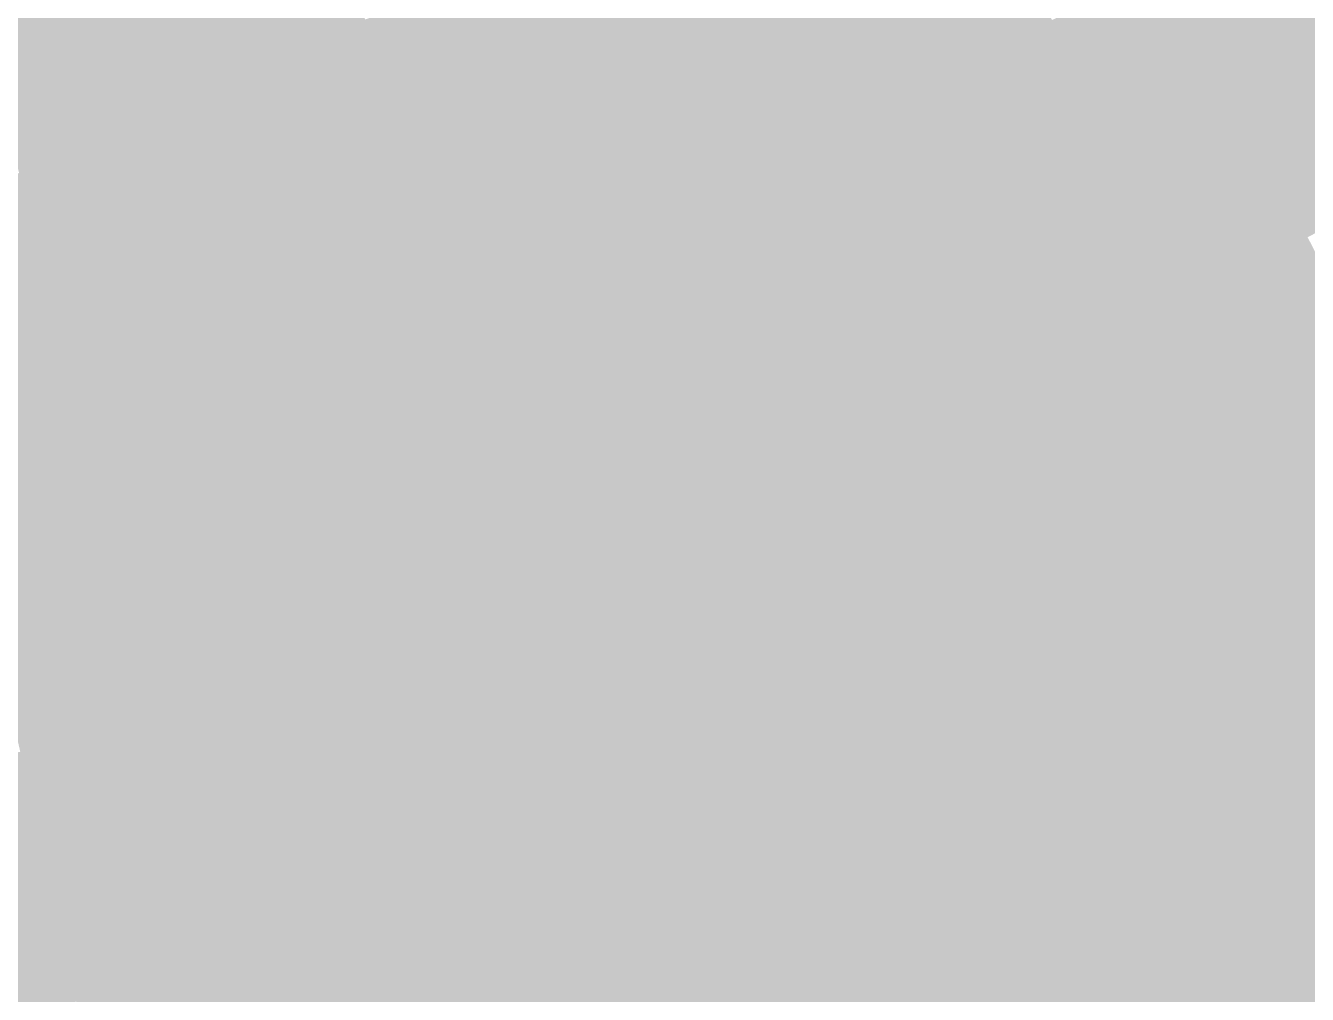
# Model space of a CAD drawing. Header units: inches. Extents: x -266 to 784, y -170 to 213.
# Drawn here: x 24.43 to 49.45, y -113.04 to -94.12 of the extents above; entities that cross this region are included whole.
import ezdxf

# ---------------------------------------------------------------- set-up
doc = ezdxf.new("R2010")
doc.units = ezdxf.units.IN
doc.header["$MEASUREMENT"] = 0

msp = doc.modelspace()

# ---------------------------------------------------------------- linework, layer by layer
at = {"color": 201, "true_color": 0xec46fe}
msp.add_solid([(40.929373, -92.335185), (41.334614, -93.249395), (38.651027, -93.311833), (39.03371, -94.235712)], dxfattribs=at)
at = {"color": 211, "true_color": 0xf14dfe}
msp.add_solid([(43.61062, -92.206908), (44.038175, -93.110897), (41.334614, -93.249395), (41.739855, -94.163605)], dxfattribs=at)
at = {"color": 6, "true_color": 0xe13aff}
msp.add_solid([(35.629609, -92.366287), (35.989504, -93.29928), (33.352095, -93.212862), (33.688985, -94.154407)], dxfattribs=at)
at = {"color": 201, "true_color": 0xe640fe}
msp.add_solid([(38.268343, -92.387953), (38.651027, -93.311833), (35.989504, -93.29928), (36.349399, -94.232273)], dxfattribs=at)
at = {"color": 200, "true_color": 0xd02dff}
msp.add_solid([(28.157614, -92.823213), (28.447898, -93.780153), (25.871137, -93.486278), (26.13785, -94.450054)], dxfattribs=at)
at = {"color": 211, "true_color": 0xfa60fe}
msp.add_solid([(49.496657, -92.601733), (49.968054, -93.483654), (47.20919, -93.788552), (47.658801, -94.681776)], dxfattribs=at)
at = {"color": 200, "true_color": 0xd633ff}
msp.add_solid([(30.740811, -93.053762), (31.054492, -94.00329), (28.447898, -93.780153), (28.738183, -94.737093)], dxfattribs=at)
at = {"color": 211, "true_color": 0xf65afe}
msp.add_solid([(46.759578, -92.895327), (47.20919, -93.788552), (44.46573, -94.014886), (44.893285, -94.918876)], dxfattribs=at)
at = {"color": 200, "true_color": 0xdc3aff}
msp.add_solid([(33.352095, -93.212862), (33.688985, -94.154407), (31.054492, -94.00329), (31.368174, -94.952818)], dxfattribs=at)
at = {"color": 201, "true_color": 0xe240fe}
msp.add_solid([(35.989504, -93.29928), (36.349399, -94.232273), (33.688985, -94.154407), (34.025875, -95.095951)], dxfattribs=at)
at = {"color": 201, "true_color": 0xe746fe}
msp.add_solid([(38.651027, -93.311833), (39.03371, -94.235712), (36.349399, -94.232273), (36.709294, -95.165265)], dxfattribs=at)
at = {"color": 201, "true_color": 0xec4dfe}
msp.add_solid([(41.334614, -93.249395), (41.739855, -94.163605), (39.03371, -94.235712), (39.416394, -95.159592)], dxfattribs=at)
at = {"color": 211, "true_color": 0xf153fe}
msp.add_solid([(44.038175, -93.110897), (44.46573, -94.014886), (41.739855, -94.163605), (42.145097, -95.077815)], dxfattribs=at)
at = {"color": 200, "true_color": 0xcb2dff}
msp.add_solid([(25.871137, -93.486278), (26.13785, -94.450054), (23.569077, -94.093032), (23.812058, -95.063063)], dxfattribs=at)
at = {"color": 211, "true_color": 0xfa66fe}
msp.add_solid([(49.968054, -93.483654), (50.439451, -94.365575), (47.658801, -94.681776), (48.108412, -95.575)], dxfattribs=at)
at = {"color": 200, "true_color": 0xd233ff}
msp.add_solid([(28.447898, -93.780153), (28.738183, -94.737093), (26.13785, -94.450054), (26.404563, -95.413831)], dxfattribs=at)
at = {"color": 211, "true_color": 0xf660fe}
msp.add_solid([(47.20919, -93.788552), (47.658801, -94.681776), (44.893285, -94.918876), (45.32084, -95.822865)], dxfattribs=at)
at = {"color": 200, "true_color": 0xd83aff}
msp.add_solid([(31.054492, -94.00329), (31.368174, -94.952818), (28.738183, -94.737093), (29.028468, -95.694034)], dxfattribs=at)
at = {"color": 211, "true_color": 0xf25afe}
msp.add_solid([(44.46573, -94.014886), (44.893285, -94.918876), (42.145097, -95.077815), (42.550338, -95.992024)], dxfattribs=at)
at = {"color": 201, "true_color": 0xde40fe}
msp.add_solid([(33.688985, -94.154407), (34.025875, -95.095951), (31.368174, -94.952818), (31.681856, -95.902346)], dxfattribs=at)
at = {"color": 201, "true_color": 0xe346fe}
msp.add_solid([(36.349399, -94.232273), (36.709294, -95.165265), (34.025875, -95.095951), (34.362765, -96.037495)], dxfattribs=at)
at = {"color": 201, "true_color": 0xe84dfe}
msp.add_solid([(39.03371, -94.235712), (39.416394, -95.159592), (36.709294, -95.165265), (37.069189, -96.098258)], dxfattribs=at)
at = {"color": 201, "true_color": 0xed53fe}
msp.add_solid([(41.739855, -94.163605), (42.145097, -95.077815), (39.416394, -95.159592), (39.799077, -96.083471)], dxfattribs=at)
at = {"color": 200, "true_color": 0xcd33ff}
msp.add_solid([(26.13785, -94.450054), (26.404563, -95.413831), (23.812058, -95.063063), (24.055038, -96.033094)], dxfattribs=at)
at = {"color": 211, "true_color": 0xfa6dfe}
msp.add_solid([(50.439451, -94.365575), (50.910848, -95.247497), (48.108412, -95.575), (48.558024, -96.468225)], dxfattribs=at)
at = {"color": 200, "true_color": 0xd33aff}
msp.add_solid([(28.738183, -94.737093), (29.028468, -95.694034), (26.404563, -95.413831), (26.671276, -96.377607)], dxfattribs=at)
at = {"color": 211, "true_color": 0xf666fe}
msp.add_solid([(47.658801, -94.681776), (48.108412, -95.575), (45.32084, -95.822865), (45.748395, -96.726854)], dxfattribs=at)
at = {"color": 201, "true_color": 0xd940fe}
msp.add_solid([(31.368174, -94.952818), (31.681856, -95.902346), (29.028468, -95.694034), (29.318752, -96.650974)], dxfattribs=at)
at = {"color": 201, "true_color": 0xdf46fe}
msp.add_solid([(34.025875, -95.095951), (34.362765, -96.037495), (31.681856, -95.902346), (31.995538, -96.851874)], dxfattribs=at)
at = {"color": 201, "true_color": 0xee5afe}
msp.add_solid([(42.145097, -95.077815), (42.550338, -95.992024), (39.799077, -96.083471), (40.18176, -97.007351)], dxfattribs=at)
at = {"color": 211, "true_color": 0xf260fe}
msp.add_solid([(44.893285, -94.918876), (45.32084, -95.822865), (42.550338, -95.992024), (42.955579, -96.906234)], dxfattribs=at)
at = {"color": 201, "true_color": 0xe44dfe}
msp.add_solid([(36.709294, -95.165265), (37.069189, -96.098258), (34.362765, -96.037495), (34.699655, -96.979039)], dxfattribs=at)
at = {"color": 201, "true_color": 0xe953fe}
msp.add_solid([(39.416394, -95.159592), (39.799077, -96.083471), (37.069189, -96.098258), (37.429084, -97.031251)], dxfattribs=at)
at = {"color": 211, "true_color": 0xfb73fe}
msp.add_solid([(50.910848, -95.247497), (51.382244, -96.129418), (48.558024, -96.468225), (49.007635, -97.361449)], dxfattribs=at)
at = {"color": 200, "true_color": 0xce3aff}
msp.add_solid([(26.404563, -95.413831), (26.671276, -96.377607), (24.055038, -96.033094), (24.298018, -97.003125)], dxfattribs=at)
at = {"color": 211, "true_color": 0xf76dfe}
msp.add_solid([(48.108412, -95.575), (48.558024, -96.468225), (45.748395, -96.726854), (46.17595, -97.630844)], dxfattribs=at)
at = {"color": 213, "true_color": 0xd440fe}
msp.add_solid([(29.028468, -95.694034), (29.318752, -96.650974), (26.671276, -96.377607), (26.937988, -97.341383)], dxfattribs=at)
at = {"color": 211, "true_color": 0xf366fe}
msp.add_solid([(45.32084, -95.822865), (45.748395, -96.726854), (42.955579, -96.906234), (43.360821, -97.820444)], dxfattribs=at)
at = {"color": 201, "true_color": 0xda46fe}
msp.add_solid([(31.681856, -95.902346), (31.995538, -96.851874), (29.318752, -96.650974), (29.609037, -97.607914)], dxfattribs=at)
at = {"color": 201, "true_color": 0xe04dfe}
msp.add_solid([(34.362765, -96.037495), (34.699655, -96.979039), (31.995538, -96.851874), (32.309219, -97.801403)], dxfattribs=at)
at = {"color": 201, "true_color": 0xe553fe}
msp.add_solid([(37.069189, -96.098258), (37.429084, -97.031251), (34.699655, -96.979039), (35.036545, -97.920583)], dxfattribs=at)
at = {"color": 201, "true_color": 0xea5afe}
msp.add_solid([(39.799077, -96.083471), (40.18176, -97.007351), (37.429084, -97.031251), (37.788979, -97.964244)], dxfattribs=at)
at = {"color": 201, "true_color": 0xee60fe}
msp.add_solid([(42.550338, -95.992024), (42.955579, -96.906234), (40.18176, -97.007351), (40.564444, -97.93123)], dxfattribs=at)
at = {"color": 211, "true_color": 0xfb7afe}
msp.add_solid([(51.382244, -96.129418), (51.853641, -97.011339), (49.007635, -97.361449), (49.457246, -98.254673)], dxfattribs=at)
at = {"color": 213, "true_color": 0xd040fe}
msp.add_solid([(26.671276, -96.377607), (26.937988, -97.341383), (24.298018, -97.003125), (24.540998, -97.973157)], dxfattribs=at)
at = {"color": 211, "true_color": 0xf773fe}
msp.add_solid([(48.558024, -96.468225), (49.007635, -97.361449), (46.17595, -97.630844), (46.603505, -98.534833)], dxfattribs=at)
at = {"color": 201, "true_color": 0xd646fe}
msp.add_solid([(29.318752, -96.650974), (29.609037, -97.607914), (26.937988, -97.341383), (27.204701, -98.305159)], dxfattribs=at)
at = {"color": 211, "true_color": 0xf36dfe}
msp.add_solid([(45.748395, -96.726854), (46.17595, -97.630844), (43.360821, -97.820444), (43.766062, -98.734654)], dxfattribs=at)
at = {"color": 213, "true_color": 0xcc40fe}
msp.add_solid([(24.298018, -97.003125), (24.540998, -97.973157), (21.910124, -97.570213), (22.129225, -98.545915)], dxfattribs=at)
at = {"color": 201, "true_color": 0xdc4dfe}
msp.add_solid([(31.995538, -96.851874), (32.309219, -97.801403), (29.609037, -97.607914), (29.899322, -98.564855)], dxfattribs=at)
at = {"color": 201, "true_color": 0xe153fe}
msp.add_solid([(34.699655, -96.979039), (35.036545, -97.920583), (32.309219, -97.801403), (32.622901, -98.750931)], dxfattribs=at)
at = {"color": 201, "true_color": 0xe65afe}
msp.add_solid([(37.429084, -97.031251), (37.788979, -97.964244), (35.036545, -97.920583), (35.373435, -98.862127)], dxfattribs=at)
at = {"color": 201, "true_color": 0xeb60fe}
msp.add_solid([(40.18176, -97.007351), (40.564444, -97.93123), (37.788979, -97.964244), (38.148874, -98.897237)], dxfattribs=at)
at = {"color": 201, "true_color": 0xef66fe}
msp.add_solid([(42.955579, -96.906234), (43.360821, -97.820444), (40.564444, -97.93123), (40.947127, -98.85511)], dxfattribs=at)
at = {"color": 201, "true_color": 0xd246fe}
msp.add_solid([(26.937988, -97.341383), (27.204701, -98.305159), (24.540998, -97.973157), (24.783978, -98.943188)], dxfattribs=at)
at = {"color": 211, "true_color": 0xf87afe}
msp.add_solid([(49.007635, -97.361449), (49.457246, -98.254673), (46.603505, -98.534833), (47.03106, -99.438822)], dxfattribs=at)
at = {"color": 201, "true_color": 0xd74dfe}
msp.add_solid([(29.609037, -97.607914), (29.899322, -98.564855), (27.204701, -98.305159), (27.471414, -99.268935)], dxfattribs=at)
at = {"color": 201, "true_color": 0xdd53fe}
msp.add_solid([(32.309219, -97.801403), (32.622901, -98.750931), (29.899322, -98.564855), (30.189606, -99.521795)], dxfattribs=at)
at = {"color": 211, "true_color": 0xf06dfe}
msp.add_solid([(43.360821, -97.820444), (43.766062, -98.734654), (40.947127, -98.85511), (41.329811, -99.77899)], dxfattribs=at)
at = {"color": 211, "true_color": 0xf473fe}
msp.add_solid([(46.17595, -97.630844), (46.603505, -98.534833), (43.766062, -98.734654), (44.171303, -99.648863)], dxfattribs=at)
at = {"color": 191, "true_color": 0xcd46fe}
msp.add_solid([(24.540998, -97.973157), (24.783978, -98.943188), (22.129225, -98.545915), (22.348326, -99.521617)], dxfattribs=at)
at = {"color": 201, "true_color": 0xe25afe}
msp.add_solid([(35.036545, -97.920583), (35.373435, -98.862127), (32.622901, -98.750931), (32.936583, -99.700459)], dxfattribs=at)
at = {"color": 201, "true_color": 0xe760fe}
msp.add_solid([(37.788979, -97.964244), (38.148874, -98.897237), (35.373435, -98.862127), (35.710324, -99.803671)], dxfattribs=at)
at = {"color": 201, "true_color": 0xec66fe}
msp.add_solid([(40.564444, -97.93123), (40.947127, -98.85511), (38.148874, -98.897237), (38.508769, -99.830229)], dxfattribs=at)
at = {"color": 201, "true_color": 0xd34dfe}
msp.add_solid([(27.204701, -98.305159), (27.471414, -99.268935), (24.783978, -98.943188), (25.026959, -99.913219)], dxfattribs=at)
at = {"color": 211, "true_color": 0xf77fff}
msp.add_solid([(49.457246, -98.254673), (49.906858, -99.147897), (47.03106, -99.438822), (47.458615, -100.342812)], dxfattribs=at)
at = {"color": 201, "true_color": 0xd953fe}
msp.add_solid([(29.899322, -98.564855), (30.189606, -99.521795), (27.471414, -99.268935), (27.738127, -100.232711)], dxfattribs=at)
at = {"color": 211, "true_color": 0xf47afe}
msp.add_solid([(46.603505, -98.534833), (47.03106, -99.438822), (44.171303, -99.648863), (44.576545, -100.563073)], dxfattribs=at)
at = {"color": 201, "true_color": 0xde5afe}
msp.add_solid([(32.622901, -98.750931), (32.936583, -99.700459), (30.189606, -99.521795), (30.479891, -100.478735)], dxfattribs=at)
at = {"color": 211, "true_color": 0xf173fe}
msp.add_solid([(43.766062, -98.734654), (44.171303, -99.648863), (41.329811, -99.77899), (41.712494, -100.702869)], dxfattribs=at)
at = {"color": 191, "true_color": 0xcf4dfe}
msp.add_solid([(24.783978, -98.943188), (25.026959, -99.913219), (22.348326, -99.521617), (22.567428, -100.497319)], dxfattribs=at)
at = {"color": 201, "true_color": 0xe360fe}
msp.add_solid([(35.373435, -98.862127), (35.710324, -99.803671), (32.936583, -99.700459), (33.250264, -100.649987)], dxfattribs=at)
at = {"color": 201, "true_color": 0xe866fe}
msp.add_solid([(38.148874, -98.897237), (38.508769, -99.830229), (35.710324, -99.803671), (36.047214, -100.745215)], dxfattribs=at)
at = {"color": 201, "true_color": 0xec6dfe}
msp.add_solid([(40.947127, -98.85511), (41.329811, -99.77899), (38.508769, -99.830229), (38.868664, -100.763222)], dxfattribs=at)
at = {"color": 201, "true_color": 0xd553fe}
msp.add_solid([(27.471414, -99.268935), (27.738127, -100.232711), (25.026959, -99.913219), (25.269939, -100.88325)], dxfattribs=at)
at = {"color": 211, "true_color": 0xf37dfb}
msp.add_solid([(49.906858, -99.147897), (50.356469, -100.041122), (47.458615, -100.342812), (47.88617, -101.246801)], dxfattribs=at)
at = {"color": 201, "true_color": 0xda5afe}
msp.add_solid([(30.189606, -99.521795), (30.479891, -100.478735), (27.738127, -100.232711), (28.00484, -101.196487)], dxfattribs=at)
at = {"color": 211, "true_color": 0xf47fff}
msp.add_solid([(47.03106, -99.438822), (47.458615, -100.342812), (44.576545, -100.563073), (44.981786, -101.477283)], dxfattribs=at)
at = {"color": 201, "true_color": 0xe060fe}
msp.add_solid([(32.936583, -99.700459), (33.250264, -100.649987), (30.479891, -100.478735), (30.770176, -101.435676)], dxfattribs=at)
at = {"color": 201, "true_color": 0xe466fe}
msp.add_solid([(35.710324, -99.803671), (36.047214, -100.745215), (33.250264, -100.649987), (33.563946, -101.599515)], dxfattribs=at)
at = {"color": 201, "true_color": 0xe96dfe}
msp.add_solid([(38.508769, -99.830229), (38.868664, -100.763222), (36.047214, -100.745215), (36.384104, -101.686759)], dxfattribs=at)
at = {"color": 201, "true_color": 0xed73fe}
msp.add_solid([(41.329811, -99.77899), (41.712494, -100.702869), (38.868664, -100.763222), (39.228559, -101.696215)], dxfattribs=at)
at = {"color": 211, "true_color": 0xf17afe}
msp.add_solid([(44.171303, -99.648863), (44.576545, -100.563073), (41.712494, -100.702869), (42.095178, -101.626749)], dxfattribs=at)
at = {"color": 201, "true_color": 0xd153fe}
msp.add_solid([(25.026959, -99.913219), (25.269939, -100.88325), (22.567428, -100.497319), (22.786529, -101.473022)], dxfattribs=at)
at = {"color": 201, "true_color": 0xef7bf6}
msp.add_solid([(50.356469, -100.041122), (50.80608, -100.934346), (47.88617, -101.246801), (48.313726, -102.15079)], dxfattribs=at)
at = {"color": 201, "true_color": 0xd65afe}
msp.add_solid([(27.738127, -100.232711), (28.00484, -101.196487), (25.269939, -100.88325), (25.512919, -101.853282)], dxfattribs=at)
at = {"color": 211, "true_color": 0xf07dfb}
msp.add_solid([(47.458615, -100.342812), (47.88617, -101.246801), (44.981786, -101.477283), (45.387027, -102.391493)], dxfattribs=at)
at = {"color": 201, "true_color": 0xdc60fe}
msp.add_solid([(30.479891, -100.478735), (30.770176, -101.435676), (28.00484, -101.196487), (28.271552, -102.160263)], dxfattribs=at)
at = {"color": 211, "true_color": 0xf17fff}
msp.add_solid([(44.576545, -100.563073), (44.981786, -101.477283), (42.095178, -101.626749), (42.477861, -102.550628)], dxfattribs=at)
at = {"color": 201, "true_color": 0xe166fe}
msp.add_solid([(33.250264, -100.649987), (33.563946, -101.599515), (30.770176, -101.435676), (31.06046, -102.392616)], dxfattribs=at)
at = {"color": 201, "true_color": 0xe66dfe}
msp.add_solid([(36.047214, -100.745215), (36.384104, -101.686759), (33.563946, -101.599515), (33.877628, -102.549044)], dxfattribs=at)
at = {"color": 201, "true_color": 0xea73fe}
msp.add_solid([(38.868664, -100.763222), (39.228559, -101.696215), (36.384104, -101.686759), (36.720994, -102.628303)], dxfattribs=at)
at = {"color": 201, "true_color": 0xee7afe}
msp.add_solid([(41.712494, -100.702869), (42.095178, -101.626749), (39.228559, -101.696215), (39.588454, -102.629208)], dxfattribs=at)
at = {"color": 201, "true_color": 0xd35afe}
msp.add_solid([(25.269939, -100.88325), (25.512919, -101.853282), (22.786529, -101.473022), (23.00563, -102.448724)], dxfattribs=at)
at = {"color": 201, "true_color": 0xeb79f2}
msp.add_solid([(50.80608, -100.934346), (51.255692, -101.82757), (48.313726, -102.15079), (48.741281, -103.054779)], dxfattribs=at)
at = {"color": 201, "true_color": 0xd860fe}
msp.add_solid([(28.00484, -101.196487), (28.271552, -102.160263), (25.512919, -101.853282), (25.755899, -102.823313)], dxfattribs=at)
at = {"color": 201, "true_color": 0xec7bf6}
msp.add_solid([(47.88617, -101.246801), (48.313726, -102.15079), (45.387027, -102.391493), (45.792268, -103.305702)], dxfattribs=at)
at = {"color": 201, "true_color": 0xdd66fe}
msp.add_solid([(30.770176, -101.435676), (31.06046, -102.392616), (28.271552, -102.160263), (28.538265, -103.124039)], dxfattribs=at)
at = {"color": 201, "true_color": 0xe26dfe}
msp.add_solid([(33.563946, -101.599515), (33.877628, -102.549044), (31.06046, -102.392616), (31.350745, -103.349556)], dxfattribs=at)
at = {"color": 201, "true_color": 0xed7dfb}
msp.add_solid([(44.981786, -101.477283), (45.387027, -102.391493), (42.477861, -102.550628), (42.860544, -103.474508)], dxfattribs=at)
at = {"color": 201, "true_color": 0xd460fe}
msp.add_solid([(25.512919, -101.853282), (25.755899, -102.823313), (23.00563, -102.448724), (23.224731, -103.424426)], dxfattribs=at)
at = {"color": 201, "true_color": 0xe773fe}
msp.add_solid([(36.384104, -101.686759), (36.720994, -102.628303), (33.877628, -102.549044), (34.19131, -103.498572)], dxfattribs=at)
at = {"color": 201, "true_color": 0xeb7afe}
msp.add_solid([(39.228559, -101.696215), (39.588454, -102.629208), (36.720994, -102.628303), (37.057884, -103.569847)], dxfattribs=at)
at = {"color": 201, "true_color": 0xee7fff}
msp.add_solid([(42.095178, -101.626749), (42.477861, -102.550628), (39.588454, -102.629208), (39.948349, -103.562201)], dxfattribs=at)
at = {"color": 201, "true_color": 0xe676ee}
msp.add_solid([(51.255692, -101.82757), (51.705303, -102.720795), (48.741281, -103.054779), (49.168836, -103.958769)], dxfattribs=at)
at = {"color": 201, "true_color": 0xda66fe}
msp.add_solid([(28.271552, -102.160263), (28.538265, -103.124039), (25.755899, -102.823313), (25.998879, -103.793344)], dxfattribs=at)
at = {"color": 201, "true_color": 0xe879f2}
msp.add_solid([(48.313726, -102.15079), (48.741281, -103.054779), (45.792268, -103.305702), (46.19751, -104.219912)], dxfattribs=at)
at = {"color": 201, "true_color": 0xdf6dfe}
msp.add_solid([(31.06046, -102.392616), (31.350745, -103.349556), (28.538265, -103.124039), (28.804978, -104.087815)], dxfattribs=at)
at = {"color": 201, "true_color": 0xe373fe}
msp.add_solid([(33.877628, -102.549044), (34.19131, -103.498572), (31.350745, -103.349556), (31.64103, -104.306497)], dxfattribs=at)
at = {"color": 201, "true_color": 0xea7dfb}
msp.add_solid([(42.477861, -102.550628), (42.860544, -103.474508), (39.948349, -103.562201), (40.308244, -104.495193)], dxfattribs=at)
at = {"color": 201, "true_color": 0xe97bf6}
msp.add_solid([(45.387027, -102.391493), (45.792268, -103.305702), (42.860544, -103.474508), (43.243228, -104.398387)], dxfattribs=at)
at = {"color": 201, "true_color": 0xd666fe}
msp.add_solid([(25.755899, -102.823313), (25.998879, -103.793344), (23.224731, -103.424426), (23.443833, -104.400128)], dxfattribs=at)
at = {"color": 201, "true_color": 0xe87afe}
msp.add_solid([(36.720994, -102.628303), (37.057884, -103.569847), (34.19131, -103.498572), (34.504991, -104.4481)], dxfattribs=at)
at = {"color": 201, "true_color": 0xeb7fff}
msp.add_solid([(39.588454, -102.629208), (39.948349, -103.562201), (37.057884, -103.569847), (37.394774, -104.511391)], dxfattribs=at)
at = {"color": 201, "true_color": 0xe274ea}
msp.add_solid([(51.705303, -102.720795), (52.154914, -103.614019), (49.168836, -103.958769), (49.596391, -104.862758)], dxfattribs=at)
at = {"color": 201, "true_color": 0xe476ee}
msp.add_solid([(48.741281, -103.054779), (49.168836, -103.958769), (46.19751, -104.219912), (46.602751, -105.134122)], dxfattribs=at)
at = {"color": 201, "true_color": 0xdb6dfe}
msp.add_solid([(28.538265, -103.124039), (28.804978, -104.087815), (25.998879, -103.793344), (26.241859, -104.763375)], dxfattribs=at)
at = {"color": 201, "true_color": 0xe073fe}
msp.add_solid([(31.350745, -103.349556), (31.64103, -104.306497), (28.804978, -104.087815), (29.071691, -105.051591)], dxfattribs=at)
at = {"color": 201, "true_color": 0xe579f2}
msp.add_solid([(45.792268, -103.305702), (46.19751, -104.219912), (43.243228, -104.398387), (43.625911, -105.322267)], dxfattribs=at)
at = {"color": 201, "true_color": 0xe57afe}
msp.add_solid([(34.19131, -103.498572), (34.504991, -104.4481), (31.64103, -104.306497), (31.931314, -105.263437)], dxfattribs=at)
at = {"color": 201, "true_color": 0xe87fff}
msp.add_solid([(37.057884, -103.569847), (37.394774, -104.511391), (34.504991, -104.4481), (34.818673, -105.397628)], dxfattribs=at)
at = {"color": 201, "true_color": 0xe77dfb}
msp.add_solid([(39.948349, -103.562201), (40.308244, -104.495193), (37.394774, -104.511391), (37.731664, -105.452935)], dxfattribs=at)
at = {"color": 201, "true_color": 0xe67bf6}
msp.add_solid([(42.860544, -103.474508), (43.243228, -104.398387), (40.308244, -104.495193), (40.668139, -105.428186)], dxfattribs=at)
at = {"color": 201, "true_color": 0xd86dfe}
msp.add_solid([(25.998879, -103.793344), (26.241859, -104.763375), (23.443833, -104.400128), (23.662934, -105.37583)], dxfattribs=at)
at = {"color": 201, "true_color": 0xdd73fe}
msp.add_solid([(28.804978, -104.087815), (29.071691, -105.051591), (26.241859, -104.763375), (26.48484, -105.733407)], dxfattribs=at)
at = {"color": 201, "true_color": 0xe074ea}
msp.add_solid([(49.168836, -103.958769), (49.596391, -104.862758), (46.602751, -105.134122), (47.007992, -106.048332)], dxfattribs=at)
at = {"color": 201, "true_color": 0xe27afe}
msp.add_solid([(31.64103, -104.306497), (31.931314, -105.263437), (29.071691, -105.051591), (29.338403, -106.015367)], dxfattribs=at)
at = {"color": 201, "true_color": 0xe176ee}
msp.add_solid([(46.19751, -104.219912), (46.602751, -105.134122), (43.625911, -105.322267), (44.008595, -106.246146)], dxfattribs=at)
at = {"color": 201, "true_color": 0xe57fff}
msp.add_solid([(34.504991, -104.4481), (34.818673, -105.397628), (31.931314, -105.263437), (32.221599, -106.220377)], dxfattribs=at)
at = {"color": 201, "true_color": 0xe47dfb}
msp.add_solid([(37.394774, -104.511391), (37.731664, -105.452935), (34.818673, -105.397628), (35.132355, -106.347156)], dxfattribs=at)
at = {"color": 201, "true_color": 0xe37bf6}
msp.add_solid([(40.308244, -104.495193), (40.668139, -105.428186), (37.731664, -105.452935), (38.068553, -106.394479)], dxfattribs=at)
at = {"color": 201, "true_color": 0xe279f2}
msp.add_solid([(43.243228, -104.398387), (43.625911, -105.322267), (40.668139, -105.428186), (41.028034, -106.361179)], dxfattribs=at)
at = {"color": 201, "true_color": 0xda73fe}
msp.add_solid([(26.241859, -104.763375), (26.48484, -105.733407), (23.662934, -105.37583), (23.882035, -106.351532)], dxfattribs=at)
at = {"color": 201, "true_color": 0xde7afe}
msp.add_solid([(29.071691, -105.051591), (29.338403, -106.015367), (26.48484, -105.733407), (26.72782, -106.703438)], dxfattribs=at)
at = {"color": 201, "true_color": 0xdb72e5}
msp.add_solid([(49.596391, -104.862758), (50.023946, -105.766747), (47.007992, -106.048332), (47.413234, -106.962541)], dxfattribs=at)
at = {"color": 201, "true_color": 0xe27fff}
msp.add_solid([(31.931314, -105.263437), (32.221599, -106.220377), (29.338403, -106.015367), (29.605116, -106.979143)], dxfattribs=at)
at = {"color": 201, "true_color": 0xde76ee}
msp.add_solid([(43.625911, -105.322267), (44.008595, -106.246146), (41.028034, -106.361179), (41.387929, -107.294172)], dxfattribs=at)
at = {"color": 201, "true_color": 0xdd74ea}
msp.add_solid([(46.602751, -105.134122), (47.007992, -106.048332), (44.008595, -106.246146), (44.391278, -107.170026)], dxfattribs=at)
at = {"color": 201, "true_color": 0xe17dfb}
msp.add_solid([(34.818673, -105.397628), (35.132355, -106.347156), (32.221599, -106.220377), (32.511884, -107.177318)], dxfattribs=at)
at = {"color": 201, "true_color": 0xe07bf6}
msp.add_solid([(37.731664, -105.452935), (38.068553, -106.394479), (35.132355, -106.347156), (35.446037, -107.296684)], dxfattribs=at)
at = {"color": 201, "true_color": 0xdf79f2}
msp.add_solid([(40.668139, -105.428186), (41.028034, -106.361179), (38.068553, -106.394479), (38.405443, -107.336023)], dxfattribs=at)
at = {"color": 201, "true_color": 0xdb7afe}
msp.add_solid([(26.48484, -105.733407), (26.72782, -106.703438), (23.882035, -106.351532), (24.101136, -107.327234)], dxfattribs=at)
at = {"color": 213, "true_color": 0xd770e1}
msp.add_solid([(50.023946, -105.766747), (50.451501, -106.670737), (47.413234, -106.962541), (47.818475, -107.876751)], dxfattribs=at)
at = {"color": 201, "true_color": 0xdf7fff}
msp.add_solid([(29.338403, -106.015367), (29.605116, -106.979143), (26.72782, -106.703438), (26.9708, -107.673469)], dxfattribs=at)
at = {"color": 201, "true_color": 0xd972e5}
msp.add_solid([(47.007992, -106.048332), (47.413234, -106.962541), (44.391278, -107.170026), (44.773962, -108.093905)], dxfattribs=at)
at = {"color": 201, "true_color": 0xde7dfb}
msp.add_solid([(32.221599, -106.220377), (32.511884, -107.177318), (29.605116, -106.979143), (29.871829, -107.942919)], dxfattribs=at)
at = {"color": 201, "true_color": 0xdd7bf6}
msp.add_solid([(35.132355, -106.347156), (35.446037, -107.296684), (32.511884, -107.177318), (32.802169, -108.134258)], dxfattribs=at)
at = {"color": 201, "true_color": 0xda74ea}
msp.add_solid([(44.008595, -106.246146), (44.391278, -107.170026), (41.387929, -107.294172), (41.747824, -108.227165)], dxfattribs=at)
at = {"color": 201, "true_color": 0xdc79f2}
msp.add_solid([(38.068553, -106.394479), (38.405443, -107.336023), (35.446037, -107.296684), (35.759718, -108.246213)], dxfattribs=at)
at = {"color": 201, "true_color": 0xdb76ee}
msp.add_solid([(41.028034, -106.361179), (41.387929, -107.294172), (38.405443, -107.336023), (38.742333, -108.277568)], dxfattribs=at)
at = {"color": 201, "true_color": 0xdc7fff}
msp.add_solid([(26.72782, -106.703438), (26.9708, -107.673469), (24.101136, -107.327234), (24.320238, -108.302936)], dxfattribs=at)
at = {"color": 213, "true_color": 0xd36edd}
msp.add_solid([(50.451501, -106.670737), (50.879056, -107.574726), (47.818475, -107.876751), (48.223716, -108.790961)], dxfattribs=at)
at = {"color": 201, "true_color": 0xdb7dfb}
msp.add_solid([(29.605116, -106.979143), (29.871829, -107.942919), (26.9708, -107.673469), (27.21378, -108.6435)], dxfattribs=at)
at = {"color": 213, "true_color": 0xd570e1}
msp.add_solid([(47.413234, -106.962541), (47.818475, -107.876751), (44.773962, -108.093905), (45.156645, -109.017785)], dxfattribs=at)
at = {"color": 201, "true_color": 0xda7bf6}
msp.add_solid([(32.511884, -107.177318), (32.802169, -108.134258), (29.871829, -107.942919), (30.138542, -108.906695)], dxfattribs=at)
at = {"color": 201, "true_color": 0xd979f2}
msp.add_solid([(35.446037, -107.296684), (35.759718, -108.246213), (32.802169, -108.134258), (33.092453, -109.091198)], dxfattribs=at)
at = {"color": 201, "true_color": 0xd876ee}
msp.add_solid([(38.405443, -107.336023), (38.742333, -108.277568), (35.759718, -108.246213), (36.0734, -109.195741)], dxfattribs=at)
at = {"color": 201, "true_color": 0xd774ea}
msp.add_solid([(41.387929, -107.294172), (41.747824, -108.227165), (38.742333, -108.277568), (39.079223, -109.219112)], dxfattribs=at)
at = {"color": 213, "true_color": 0xd672e5}
msp.add_solid([(44.391278, -107.170026), (44.773962, -108.093905), (41.747824, -108.227165), (42.107719, -109.160157)], dxfattribs=at)
at = {"color": 213, "true_color": 0xcf6cd9}
msp.add_solid([(50.879056, -107.574726), (51.306611, -108.478715), (48.223716, -108.790961), (48.628958, -109.705171)], dxfattribs=at)
at = {"color": 201, "true_color": 0xd87dfb}
msp.add_solid([(26.9708, -107.673469), (27.21378, -108.6435), (24.320238, -108.302936), (24.539339, -109.278639)], dxfattribs=at)
at = {"color": 201, "true_color": 0xd87bf6}
msp.add_solid([(29.871829, -107.942919), (30.138542, -108.906695), (27.21378, -108.6435), (27.45676, -109.613532)], dxfattribs=at)
at = {"color": 213, "true_color": 0xd270e1}
msp.add_solid([(44.773962, -108.093905), (45.156645, -109.017785), (42.107719, -109.160157), (42.467614, -110.09315)], dxfattribs=at)
at = {"color": 213, "true_color": 0xd16edd}
msp.add_solid([(47.818475, -107.876751), (48.223716, -108.790961), (45.156645, -109.017785), (45.539328, -109.941664)], dxfattribs=at)
at = {"color": 201, "true_color": 0xd57dfb}
msp.add_solid([(24.320238, -108.302936), (24.539339, -109.278639), (21.655026, -108.867166), (21.850116, -109.847951)], dxfattribs=at)
at = {"color": 201, "true_color": 0xd779f2}
msp.add_solid([(32.802169, -108.134258), (33.092453, -109.091198), (30.138542, -108.906695), (30.405254, -109.870472)], dxfattribs=at)
at = {"color": 201, "true_color": 0xd676ee}
msp.add_solid([(35.759718, -108.246213), (36.0734, -109.195741), (33.092453, -109.091198), (33.382738, -110.048139)], dxfattribs=at)
at = {"color": 201, "true_color": 0xd574ea}
msp.add_solid([(38.742333, -108.277568), (39.079223, -109.219112), (36.0734, -109.195741), (36.387082, -110.145269)], dxfattribs=at)
at = {"color": 213, "true_color": 0xd372e5}
msp.add_solid([(41.747824, -108.227165), (42.107719, -109.160157), (39.079223, -109.219112), (39.416113, -110.160656)], dxfattribs=at)
at = {"color": 213, "true_color": 0xcb6ad4}
msp.add_solid([(51.306611, -108.478715), (51.734166, -109.382704), (48.628958, -109.705171), (49.034199, -110.61938)], dxfattribs=at)
at = {"color": 201, "true_color": 0xd57bf6}
msp.add_solid([(27.21378, -108.6435), (27.45676, -109.613532), (24.539339, -109.278639), (24.75844, -110.254341)], dxfattribs=at)
at = {"color": 213, "true_color": 0xcd6cd9}
msp.add_solid([(48.223716, -108.790961), (48.628958, -109.705171), (45.539328, -109.941664), (45.922012, -110.865544)], dxfattribs=at)
at = {"color": 201, "true_color": 0xd479f2}
msp.add_solid([(30.138542, -108.906695), (30.405254, -109.870472), (27.45676, -109.613532), (27.69974, -110.583563)], dxfattribs=at)
at = {"color": 201, "true_color": 0xd376ee}
msp.add_solid([(33.092453, -109.091198), (33.382738, -110.048139), (30.405254, -109.870472), (30.671967, -110.834248)], dxfattribs=at)
at = {"color": 213, "true_color": 0xce6edd}
msp.add_solid([(45.156645, -109.017785), (45.539328, -109.941664), (42.467614, -110.09315), (42.827509, -111.026143)], dxfattribs=at)
at = {"color": 201, "true_color": 0xd27bf6}
msp.add_solid([(24.539339, -109.278639), (24.75844, -110.254341), (21.850116, -109.847951), (22.045206, -110.828737)], dxfattribs=at)
at = {"color": 201, "true_color": 0xd274ea}
msp.add_solid([(36.0734, -109.195741), (36.387082, -110.145269), (33.382738, -110.048139), (33.673023, -111.005079)], dxfattribs=at)
at = {"color": 213, "true_color": 0xd172e5}
msp.add_solid([(39.079223, -109.219112), (39.416113, -110.160656), (36.387082, -110.145269), (36.700764, -111.094797)], dxfattribs=at)
at = {"color": 213, "true_color": 0xcf70e1}
msp.add_solid([(42.107719, -109.160157), (42.467614, -110.09315), (39.416113, -110.160656), (39.753003, -111.1022)], dxfattribs=at)
at = {"color": 201, "true_color": 0xd179f2}
msp.add_solid([(27.45676, -109.613532), (27.69974, -110.583563), (24.75844, -110.254341), (24.977541, -111.230043)], dxfattribs=at)
at = {"color": 213, "true_color": 0xc768d0}
msp.add_solid([(51.734166, -109.382704), (52.161721, -110.286694), (49.034199, -110.61938), (49.43944, -111.53359)], dxfattribs=at)
at = {"color": 213, "true_color": 0xc96ad4}
msp.add_solid([(48.628958, -109.705171), (49.034199, -110.61938), (45.922012, -110.865544), (46.304695, -111.789423)], dxfattribs=at)
at = {"color": 201, "true_color": 0xd076ee}
msp.add_solid([(30.405254, -109.870472), (30.671967, -110.834248), (27.69974, -110.583563), (27.942721, -111.553594)], dxfattribs=at)
at = {"color": 191, "true_color": 0xcf74ea}
msp.add_solid([(33.382738, -110.048139), (33.673023, -111.005079), (30.671967, -110.834248), (30.93868, -111.798024)], dxfattribs=at)
at = {"color": 213, "true_color": 0xcc6edd}
msp.add_solid([(42.467614, -110.09315), (42.827509, -111.026143), (39.753003, -111.1022), (40.089893, -112.043744)], dxfattribs=at)
at = {"color": 213, "true_color": 0xca6cd9}
msp.add_solid([(45.539328, -109.941664), (45.922012, -110.865544), (42.827509, -111.026143), (43.187404, -111.959136)], dxfattribs=at)
at = {"color": 191, "true_color": 0xce79f2}
msp.add_solid([(24.75844, -110.254341), (24.977541, -111.230043), (22.045206, -110.828737), (22.240297, -111.809522)], dxfattribs=at)
at = {"color": 213, "true_color": 0xce72e5}
msp.add_solid([(36.387082, -110.145269), (36.700764, -111.094797), (33.673023, -111.005079), (33.963307, -111.962019)], dxfattribs=at)
at = {"color": 213, "true_color": 0xcd70e1}
msp.add_solid([(39.416113, -110.160656), (39.753003, -111.1022), (36.700764, -111.094797), (37.014445, -112.044325)], dxfattribs=at)
at = {"color": 213, "true_color": 0xc365cc}
msp.add_solid([(52.161721, -110.286694), (52.589276, -111.190683), (49.43944, -111.53359), (49.844682, -112.4478)], dxfattribs=at)
at = {"color": 191, "true_color": 0xcd76ee}
msp.add_solid([(27.69974, -110.583563), (27.942721, -111.553594), (24.977541, -111.230043), (25.196643, -112.205745)], dxfattribs=at)
at = {"color": 191, "true_color": 0xcc74ea}
msp.add_solid([(30.671967, -110.834248), (30.93868, -111.798024), (27.942721, -111.553594), (28.185701, -112.523625)], dxfattribs=at)
at = {"color": 213, "true_color": 0xc568d0}
msp.add_solid([(49.034199, -110.61938), (49.43944, -111.53359), (46.304695, -111.789423), (46.687379, -112.713303)], dxfattribs=at)
at = {"color": 213, "true_color": 0xcb72e5}
msp.add_solid([(33.673023, -111.005079), (33.963307, -111.962019), (30.93868, -111.798024), (31.205393, -112.7618)], dxfattribs=at)
at = {"color": 213, "true_color": 0xca70e1}
msp.add_solid([(36.700764, -111.094797), (37.014445, -112.044325), (33.963307, -111.962019), (34.253592, -112.91896)], dxfattribs=at)
at = {"color": 213, "true_color": 0xc96edd}
msp.add_solid([(39.753003, -111.1022), (40.089893, -112.043744), (37.014445, -112.044325), (37.328127, -112.993853)], dxfattribs=at)
at = {"color": 213, "true_color": 0xc86cd9}
msp.add_solid([(42.827509, -111.026143), (43.187404, -111.959136), (40.089893, -112.043744), (40.426782, -112.985288)], dxfattribs=at)
at = {"color": 213, "true_color": 0xc66ad4}
msp.add_solid([(45.922012, -110.865544), (46.304695, -111.789423), (43.187404, -111.959136), (43.547299, -112.892129)], dxfattribs=at)
at = {"color": 191, "true_color": 0xca76ee}
msp.add_solid([(24.977541, -111.230043), (25.196643, -112.205745), (22.240297, -111.809522), (22.435387, -112.790307)], dxfattribs=at)
at = {"color": 191, "true_color": 0xca74ea}
msp.add_solid([(27.942721, -111.553594), (28.185701, -112.523625), (25.196643, -112.205745), (25.415744, -113.181447)], dxfattribs=at)
at = {"color": 213, "true_color": 0xc165cc}
msp.add_solid([(49.43944, -111.53359), (49.844682, -112.4478), (46.687379, -112.713303), (47.070062, -113.637183)], dxfattribs=at)
at = {"color": 213, "true_color": 0xc972e5}
msp.add_solid([(30.93868, -111.798024), (31.205393, -112.7618), (28.185701, -112.523625), (28.428681, -113.493657)], dxfattribs=at)
at = {"color": 213, "true_color": 0xc268d0}
msp.add_solid([(46.304695, -111.789423), (46.687379, -112.713303), (43.547299, -112.892129), (43.907194, -113.825121)], dxfattribs=at)
at = {"color": 213, "true_color": 0xc870e1}
msp.add_solid([(33.963307, -111.962019), (34.253592, -112.91896), (31.205393, -112.7618), (31.472105, -113.725576)], dxfattribs=at)
at = {"color": 213, "true_color": 0xc66edd}
msp.add_solid([(37.014445, -112.044325), (37.328127, -112.993853), (34.253592, -112.91896), (34.543877, -113.8759)], dxfattribs=at)
at = {"color": 213, "true_color": 0xc56cd9}
msp.add_solid([(40.089893, -112.043744), (40.426782, -112.985288), (37.328127, -112.993853), (37.641809, -113.943382)], dxfattribs=at)
at = {"color": 213, "true_color": 0xc46ad4}
msp.add_solid([(43.187404, -111.959136), (43.547299, -112.892129), (40.426782, -112.985288), (40.763672, -113.926832)], dxfattribs=at)
at = {"color": 191, "true_color": 0xc774ea}
msp.add_solid([(25.196643, -112.205745), (25.415744, -113.181447), (22.435387, -112.790307), (22.630477, -113.771093)], dxfattribs=at)
at = {"color": 213, "true_color": 0xc672e5}
msp.add_solid([(28.185701, -112.523625), (28.428681, -113.493657), (25.415744, -113.181447), (25.634845, -114.157149)], dxfattribs=at)
at = {"color": 203, "true_color": 0xbd63c8}
msp.add_solid([(49.844682, -112.4478), (50.249923, -113.36201), (47.070062, -113.637183), (47.452746, -114.561062)], dxfattribs=at)
at = {"color": 213, "true_color": 0xc570e1}
msp.add_solid([(31.205393, -112.7618), (31.472105, -113.725576), (28.428681, -113.493657), (28.671661, -114.463688)], dxfattribs=at)
at = {"color": 203, "true_color": 0xbe65cc}
msp.add_solid([(46.687379, -112.713303), (47.070062, -113.637183), (43.907194, -113.825121), (44.267089, -114.758114)], dxfattribs=at)
at = {"color": 213, "true_color": 0xc46edd}
msp.add_solid([(34.253592, -112.91896), (34.543877, -113.8759), (31.472105, -113.725576), (31.738818, -114.689352)], dxfattribs=at)
at = {"color": 213, "true_color": 0xc26cd9}
msp.add_solid([(37.328127, -112.993853), (37.641809, -113.943382), (34.543877, -113.8759), (34.834161, -114.83284)], dxfattribs=at)
at = {"color": 213, "true_color": 0xc16ad4}
msp.add_solid([(40.426782, -112.985288), (40.763672, -113.926832), (37.641809, -113.943382), (37.955491, -114.89291)], dxfattribs=at)
at = {"color": 213, "true_color": 0xc068d0}
msp.add_solid([(43.547299, -112.892129), (43.907194, -113.825121), (40.763672, -113.926832), (41.100562, -114.868376)], dxfattribs=at)

doc.saveas('drawing.dxf')
